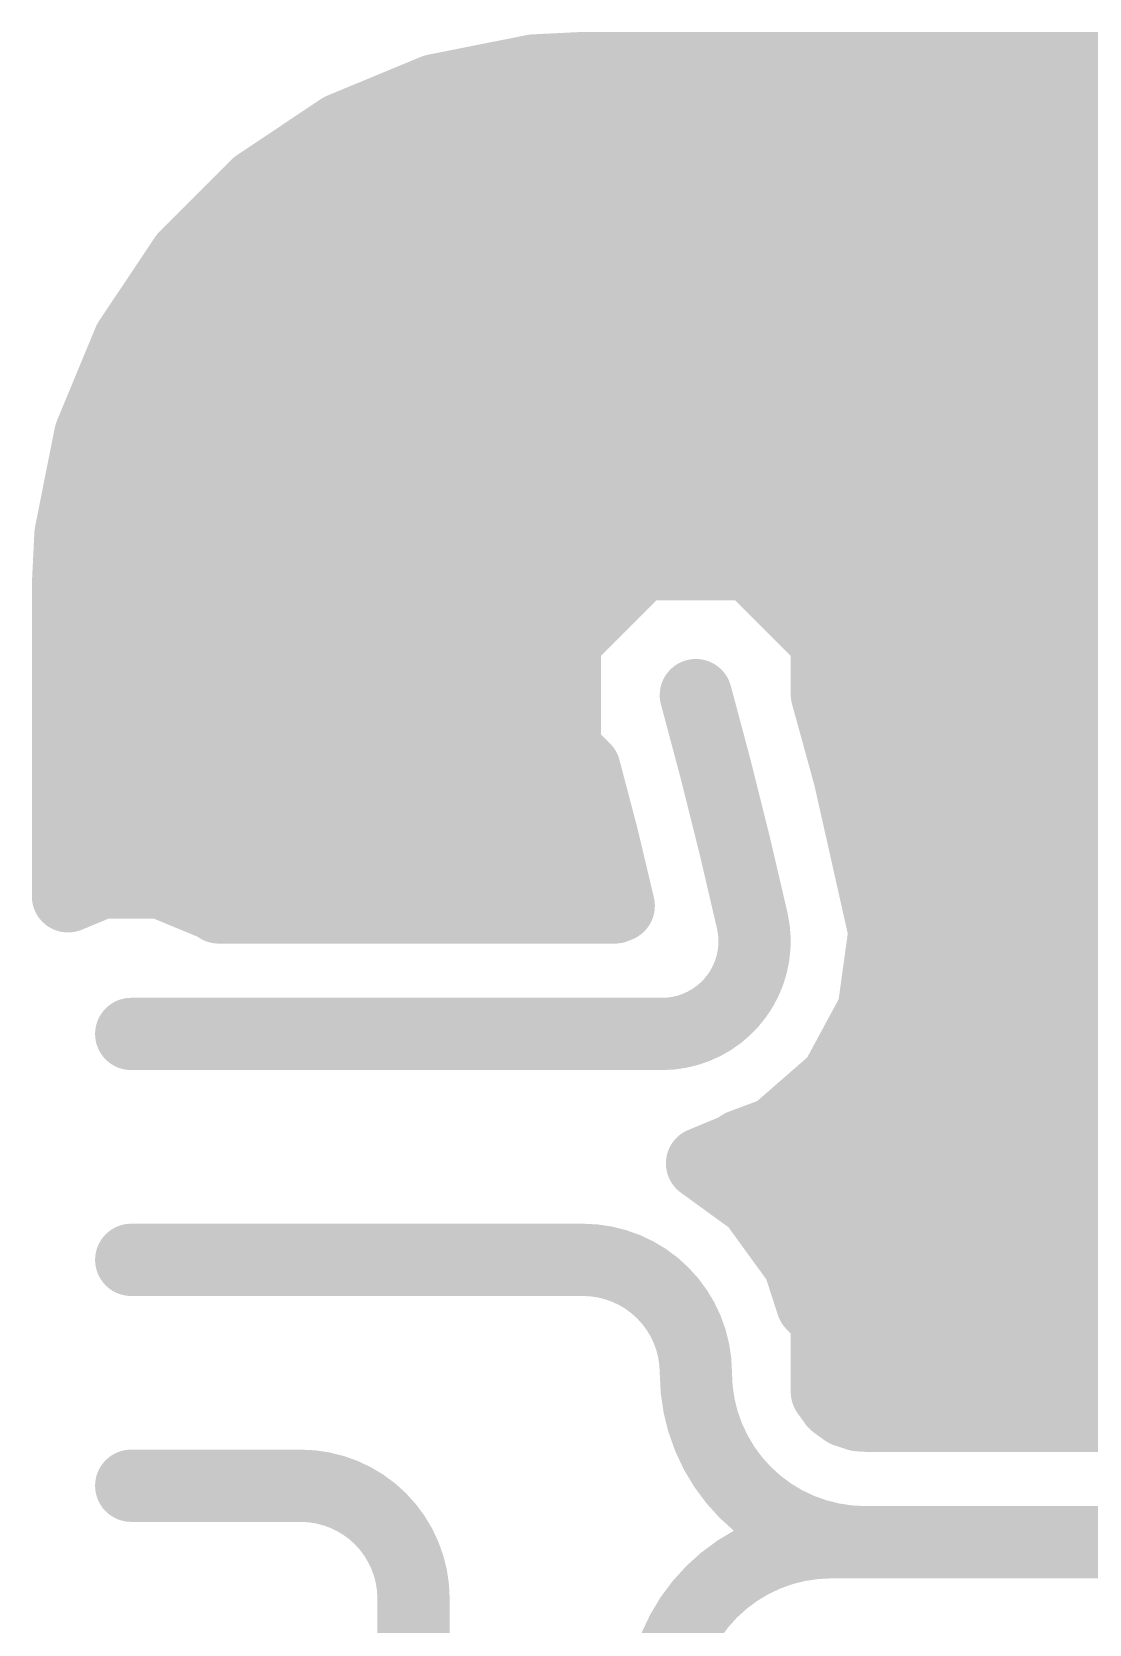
# Model space of a CAD drawing. Extents: x 1.4 to 45.2, y 2.7 to 35.4.
# Drawn here: x 1.42 to 13.31, y 17.49 to 35.4 of the extents above; entities that cross this region are included whole.
import ezdxf

# ---------------------------------------------------------------- set-up
doc = ezdxf.new("R2010")
doc.units = 0
doc.layers.add('1', color=22, linetype='CONTINUOUS')

msp = doc.modelspace()

# ---------------------------------------------------------------- linework, layer by layer
at = {"layer": '1', "const_width": 0.8128}
for points in [[(5.9529, 34.741), (7.0702, 34.9632)], [(7.0057, 34.9504), (26.8287, 34.9504)], [(7.0702, 34.9632), (7.6398, 34.9912)], [(7.6398, 34.9912), (26.8695, 34.9912)], [(4.9005, 34.305), (5.9529, 34.741)], [(3.9533, 33.6722), (4.9005, 34.305)], [(4.6499, 34.1376), (26.2979, 34.1376)], [(3.1478, 32.8667), (3.9533, 33.6722)], [(3.606, 33.3248), (26.2382, 33.3248)], [(2.515, 31.9195), (3.1478, 32.8667)], [(2.9108, 32.512), (26.6763, 32.512)], [(2.079, 30.8671), (2.515, 31.9195)], [(2.4237, 31.6992), (29.0576, 31.6992)], [(1.8568, 29.7498), (2.079, 30.8671)], [(2.087, 30.8864), (27.4249, 30.8864)], [(1.9212, 30.0736), (26.4149, 30.0736)], [(1.8288, 29.1802), (1.8568, 29.7498)], [(8.2798, 29.4132), (7.4168, 28.5502)], [(9.5002, 29.4132), (8.2798, 29.4132)], [(10.3632, 28.5502), (9.5002, 29.4132)], [(1.8288, 25.6774), (1.8288, 29.1802)], [(1.8328, 29.2608), (8.1274, 29.2608)], [(9.6526, 29.2608), (20.8274, 29.2608)], [(1.8288, 28.448), (7.4168, 28.448)], [(7.4168, 28.5502), (7.4168, 27.3298)], [(10.3632, 27.9477), (10.3632, 28.5502)], [(10.3632, 28.448), (20.1168, 28.448)], [(10.6179, 27.0226), (10.3632, 27.9477)], [(1.8288, 27.6352), (7.4168, 27.6352)], [(10.4492, 27.6352), (20.1168, 27.6352)], [(7.4168, 27.3298), (7.6377, 27.1088)], [(7.6377, 27.1088), (7.8426, 26.3288)], [(10.9127, 25.7122), (10.6179, 27.0226)], [(10.6179, 27.0226), (10.6179, 27.0226)], [(1.8288, 26.8224), (7.713, 26.8224)], [(10.6629, 26.8224), (20.3922, 26.8224)], [(7.8426, 26.3288), (8.0227, 25.5703)], [(1.8288, 26.0096), (7.9184, 26.0096)], [(10.8458, 26.0096), (20.9364, 26.0096)], [(2.2015, 25.8318), (1.8288, 25.6774)], [(2.8785, 25.8318), (2.2015, 25.8318)], [(3.504, 25.5727), (2.8785, 25.8318)], [(3.5243, 25.5524), (3.504, 25.5727)], [(8.0227, 25.5703), (7.9794, 25.5524)], [(10.9748, 25.4362), (10.9127, 25.7122)], [(7.9794, 25.5524), (3.5243, 25.5524)], [(11.0107, 25.2768), (10.9748, 25.4362)], [(10.9748, 25.4362), (10.9748, 25.4362)], [(10.8887, 24.3925), (11.0107, 25.2768)], [(10.9996, 25.1968), (14.3996, 25.1968)], [(11.0107, 25.2768), (11.0107, 25.2768)], [(10.4642, 23.6072), (10.8887, 24.3925)], [(10.8841, 24.384), (14.0221, 24.384)], [(10.8887, 24.3925), (10.8887, 24.3925)], [(2.54, 24.13), (8.509, 24.13)], [(9.7913, 23.0207), (10.4642, 23.6072)], [(10.4642, 23.6072), (10.4642, 23.6072)], [(10.4642, 23.6072), (10.4642, 23.6072)], [(10.4229, 23.5712), (14.1007, 23.5712)], [(9.3682, 22.8441), (9.3972, 22.8731)], [(9.3972, 22.8731), (9.7913, 23.0207)], [(9.7913, 23.0207), (9.7913, 23.0207)], [(8.9595, 22.6748), (9.3682, 22.8441)], [(9.1613, 22.7584), (14.7599, 22.7584)], [(9.5475, 22.2475), (8.9595, 22.6748)], [(10.0488, 21.5576), (9.5475, 22.2475)], [(9.5475, 22.2475), (9.5475, 22.2475)], [(9.5475, 22.2475), (9.5475, 22.2475)], [(9.7669, 21.9456), (20.1676, 21.9456)], [(2.54, 21.59), (7.62, 21.59)], [(10.1995, 21.0939), (10.0488, 21.5576)], [(10.0488, 21.5576), (10.0488, 21.5576)], [(10.1869, 21.1328), (20.1676, 21.1328)], [(10.3632, 20.9302), (10.1995, 21.0939)], [(10.3632, 20.1064), (10.3632, 20.9302)], [(10.3632, 20.32), (20.1168, 20.32)], [(10.365, 20.1009), (10.3632, 20.1064)], [(10.4537, 19.9787), (10.365, 20.1009)], [(10.5759, 19.89), (10.4537, 19.9787)], [(10.7195, 19.8433), (10.5759, 19.89)], [(10.795, 19.8374), (10.7195, 19.8433)], [(20.1168, 19.8374), (10.795, 19.8374)], [(2.54, 19.05), (4.445, 19.05)], [(10.414, 18.415), (10.795, 18.415)], [(10.795, 18.415), (22.86, 18.415)], [(5.715, 17.78), (5.715, 13.335)]]:
    msp.add_lwpolyline(points, dxfattribs=at)
at = {"layer": '1'}
for points, const_width in [([(7.0057, 35.1536, 1), (7.0057, 34.7472)], 0.4064), ([(7.0602, 35.1662, 1), (7.0802, 34.7603)], 0.4064), ([(7.1098, 34.7639, 1), (7.0306, 35.1625)], 0.4064), ([(7.6398, 35.1944, 1), (7.6398, 34.788)], 0.4064), ([(7.6497, 34.7882, 1), (7.6298, 35.1942)], 0.4064), ([(5.9133, 34.9403, 1), (5.9926, 34.5417)], 0.4064), ([(6.0307, 34.5532, 1), (5.8752, 34.9287)], 0.4064), ([(4.8227, 34.4928, 1), (4.9783, 34.1173)], 0.4064), ([(5.0134, 34.1361, 1), (4.7876, 34.474)], 0.4064), ([(4.6499, 34.3408, 1), (4.6499, 33.9344)], 0.4064), ([(3.8404, 33.8411, 1), (4.0662, 33.5032)], 0.4064), ([(4.097, 33.5285, 1), (3.8096, 33.8159)], 0.4064), ([(3.606, 33.528, 1), (3.606, 33.1216)], 0.4064), ([(3.0041, 33.0104, 1), (3.2915, 32.723)], 0.4064), ([(3.3168, 32.7538, 1), (2.9789, 32.9796)], 0.4064), ([(2.9108, 32.7152, 1), (2.9108, 32.3088)], 0.4064), ([(2.346, 32.0324, 1), (2.6839, 31.8066)], 0.4064), ([(2.7027, 31.8417, 1), (2.3272, 31.9973)], 0.4064), ([(2.4237, 31.9024, 1), (2.4237, 31.496)], 0.4064), ([(2.2783, 30.8274, 1), (1.8797, 30.9067)], 0.4064), ([(2.087, 31.0896, 1), (2.087, 30.6832)], 0.4064), ([(1.8913, 30.9448, 1), (2.2667, 30.7893)], 0.4064), ([(1.9212, 30.2768, 1), (1.9212, 29.8704)], 0.4064), ([(2.0597, 29.7398, 1), (1.6538, 29.7598)], 0.4064), ([(1.6575, 29.7894, 1), (2.0561, 29.7102)], 0.4064), ([(8.2798, 29.6164, 1), (8.2798, 29.21)], 0.4064), ([(8.4235, 29.2695, 1), (8.1361, 29.5569)], 0.4064), ([(9.6439, 29.5569, 1), (9.3565, 29.2695)], 0.4064), ([(9.5002, 29.21, 1), (9.5002, 29.6164)], 0.4064), ([(2.032, 29.1802, 1), (1.6256, 29.1802)], 0.4064), ([(1.8328, 29.464, 1), (1.8328, 29.0576)], 0.4064), ([(8.1274, 29.0576, 1), (8.1274, 29.464)], 0.4064), ([(9.6526, 29.464, 1), (9.6526, 29.0576)], 0.4064), ([(1.6258, 29.1902, 1), (2.0318, 29.1703)], 0.4064), ([(1.8288, 28.6512, 1), (1.8288, 28.2448)], 0.4064), ([(7.62, 28.5502, 1), (7.2136, 28.5502)], 0.4064), ([(7.2731, 28.6939, 1), (7.5605, 28.4065)], 0.4064), ([(7.4168, 28.2448, 1), (7.4168, 28.6512)], 0.4064), ([(10.5664, 28.5502, 1), (10.16, 28.5502)], 0.4064), ([(10.3632, 28.6512, 1), (10.3632, 28.2448)], 0.4064), ([(10.2195, 28.4065, 1), (10.5069, 28.6939)], 0.4064), ([(9.525, 25.4, 0.0118), (8.89, 27.94)], 0.8128), ([(9.0859, 27.9939, 1), (8.6941, 27.8861)], 0.4064), ([(10.5591, 28.0016, 1), (10.1673, 27.8938)], 0.4064), ([(10.16, 27.9477, 1), (10.5664, 27.9477)], 0.4064), ([(1.8288, 27.8384, 1), (1.8288, 27.432)], 0.4064), ([(7.4168, 27.432, 1), (7.4168, 27.8384)], 0.4064), ([(10.4492, 27.8384, 1), (10.4492, 27.432)], 0.4064), ([(7.5605, 27.4735, 1), (7.2731, 27.1861)], 0.4064), ([(7.2136, 27.3298, 1), (7.62, 27.3298)], 0.4064), ([(7.8343, 27.1604, 1), (7.4412, 27.0572)], 0.4064), ([(7.4941, 26.9652, 1), (7.7814, 27.2525)], 0.4064), ([(10.8161, 27.0672, 1), (10.4196, 26.978)], 0.4064), ([(10.8211, 27.0226, 1), (10.4147, 27.0226)], 0.4064), ([(1.8288, 27.0256, 1), (1.8288, 26.6192)], 0.4064), ([(7.713, 26.6192, 1), (7.713, 27.0256)], 0.4064), ([(10.4147, 27.0226, 1), (10.8211, 27.0226)], 0.4064), ([(10.422, 26.9687, 1), (10.8138, 27.0765)], 0.4064), ([(10.6629, 27.0256, 1), (10.6629, 26.6192)], 0.4064), ([(8.0403, 26.3757, 1), (7.6449, 26.2818)], 0.4064), ([(7.6461, 26.2772, 1), (8.0391, 26.3804)], 0.4064), ([(1.8288, 26.2128, 1), (1.8288, 25.8064)], 0.4064), ([(7.9184, 25.8064, 1), (7.9184, 26.2128)], 0.4064), ([(10.8458, 26.2128, 1), (10.8458, 25.8064)], 0.4064), ([(2.2015, 26.035, 1), (2.2015, 25.6286)], 0.4064), ([(2.2793, 25.6441, 1), (2.1237, 26.0195)], 0.4064), ([(2.9563, 26.0195, 1), (2.8007, 25.6441)], 0.4064), ([(2.8785, 25.6286, 1), (2.8785, 26.035)], 0.4064), ([(1.751, 25.8652, 1), (1.9066, 25.4897)], 0.4064), ([(3.6477, 25.7164, 1), (3.3603, 25.429)], 0.4064), ([(3.4262, 25.385, 1), (3.5818, 25.7604)], 0.4064), ([(8.1005, 25.3826, 1), (7.9449, 25.7581)], 0.4064), ([(11.111, 25.7568, 1), (10.7145, 25.6676)], 0.4064), ([(1.6256, 25.6774, 1), (2.032, 25.6774)], 0.4064), ([(3.5243, 25.7556, 1), (3.5243, 25.3492)], 0.4064), ([(3.3806, 25.4087, 1), (3.668, 25.6961)], 0.4064), ([(7.9016, 25.7401, 1), (8.0571, 25.3647)], 0.4064), ([(7.825, 25.5234, 1), (8.2204, 25.6173)], 0.4064), ([(7.9794, 25.3492, 1), (7.9794, 25.7556)], 0.4064), ([(8.509, 24.13, 0.4806), (9.525, 25.4)], 0.8128), ([(9.7232, 25.4446, 1), (9.3268, 25.3554)], 0.4064), ([(10.7145, 25.6676, 1), (11.111, 25.7568)], 0.4064), ([(11.1731, 25.4808, 1), (10.7766, 25.3916)], 0.4064), ([(11.178, 25.4362, 1), (10.7716, 25.4362)], 0.4064), ([(9.3268, 25.3554, 1), (9.7232, 25.4446)], 0.4064), ([(10.7716, 25.4362, 1), (11.178, 25.4362)], 0.4064), ([(10.7766, 25.3916, 1), (11.1731, 25.4808)], 0.4064), ([(10.9996, 25.4, 1), (10.9996, 24.9936)], 0.4064), ([(11.2139, 25.2768, 1), (10.8075, 25.2768)], 0.4064), ([(11.212, 25.249, 1), (10.8094, 25.3046)], 0.4064), ([(10.8075, 25.2768, 1), (11.2139, 25.2768)], 0.4064), ([(10.8124, 25.2322, 1), (11.2089, 25.3214)], 0.4064), ([(10.8841, 24.5872, 1), (10.8841, 24.1808)], 0.4064), ([(11.0919, 24.3925, 1), (10.6855, 24.3925)], 0.4064), ([(11.0674, 24.2959, 1), (10.7099, 24.4891)], 0.4064), ([(2.54, 24.3332, 1), (2.54, 23.9268)], 0.4064), ([(8.509, 24.3332, 1), (8.509, 23.9268)], 0.4064), ([(8.509, 23.9268, 1), (8.509, 24.3332)], 0.4064), ([(10.6874, 24.4203, 1), (11.09, 24.3647)], 0.4064), ([(10.6855, 24.3925, 1), (11.0919, 24.3925)], 0.4064), ([(10.4642, 23.8104, 1), (10.4642, 23.404)], 0.4064), ([(10.6674, 23.6072, 1), (10.261, 23.6072)], 0.4064), ([(10.5977, 23.454, 1), (10.3307, 23.7604)], 0.4064), ([(10.4642, 23.404, 1), (10.4642, 23.8104)], 0.4064), ([(10.4229, 23.7744, 1), (10.4229, 23.368)], 0.4064), ([(10.2855, 23.7038, 1), (10.643, 23.5106)], 0.4064), ([(10.261, 23.6072, 1), (10.6674, 23.6072)], 0.4064), ([(9.5409, 22.7295, 1), (9.2535, 23.0168)], 0.4064), ([(9.7913, 23.2239, 1), (9.7913, 22.8175)], 0.4064), ([(9.6578, 23.1739, 1), (9.9248, 22.8676)], 0.4064), ([(9.8625, 22.8305, 1), (9.72, 23.211)], 0.4064), ([(9.7913, 22.8175, 1), (9.7913, 23.2239)], 0.4064), ([(9.1613, 22.9616, 1), (9.1613, 22.5552)], 0.4064), ([(9.2245, 22.9878, 1), (9.5119, 22.7004)], 0.4064), ([(9.3259, 23.0634, 1), (9.4685, 22.6828)], 0.4064), ([(9.446, 22.6564, 1), (9.2904, 23.0319)], 0.4064), ([(9.0789, 22.8392, 1), (8.84, 22.5104)], 0.4064), ([(8.8817, 22.8625, 1), (9.0372, 22.4871)], 0.4064), ([(9.7507, 22.2475, 1), (9.3443, 22.2475)], 0.4064), ([(9.5475, 22.4507, 1), (9.5475, 22.0443)], 0.4064), ([(9.7119, 22.367, 1), (9.3832, 22.1281)], 0.4064), ([(9.4281, 22.0832, 1), (9.667, 22.4119)], 0.4064), ([(9.5475, 22.0443, 1), (9.5475, 22.4507)], 0.4064), ([(9.3443, 22.2475, 1), (9.7507, 22.2475)], 0.4064), ([(9.7669, 22.1488, 1), (9.7669, 21.7424)], 0.4064), ([(2.54, 21.7932, 1), (2.54, 21.3868)], 0.4064), ([(8.89, 20.32, 0.4142), (7.62, 21.59)], 0.8128), ([(7.62, 21.7932, 1), (7.62, 21.3868)], 0.4064), ([(7.62, 21.3868, 1), (7.62, 21.7932)], 0.4064), ([(10.252, 21.5576, 1), (9.8456, 21.5576)], 0.4064), ([(10.2421, 21.6203, 1), (9.8556, 21.4948)], 0.4064), ([(9.8845, 21.4381, 1), (10.2132, 21.677)], 0.4064), ([(9.8456, 21.5576, 1), (10.252, 21.5576)], 0.4064), ([(10.1869, 21.336, 1), (10.1869, 20.9296)], 0.4064), ([(10.3432, 21.2376, 1), (10.0558, 20.9502)], 0.4064), ([(10.0062, 21.0311, 1), (10.3927, 21.1567)], 0.4064), ([(10.5664, 20.9302, 1), (10.16, 20.9302)], 0.4064), ([(10.2195, 20.7865, 1), (10.5069, 21.0739)], 0.4064), ([(8.89, 20.32, 0.4142), (10.795, 18.415)], 0.8128), ([(9.0932, 20.32, 1), (8.6868, 20.32)], 0.4064), ([(10.3632, 20.5232, 1), (10.3632, 20.1168)], 0.4064), ([(8.6868, 20.32, 1), (9.0932, 20.32)], 0.4064), ([(10.5564, 20.1693, 1), (10.1699, 20.0436)], 0.4064), ([(10.5294, 20.2203, 1), (10.2006, 19.9815)], 0.4064), ([(10.16, 20.1064, 1), (10.5664, 20.1064)], 0.4064), ([(10.1717, 20.0381, 1), (10.5582, 20.1637)], 0.4064), ([(10.5732, 20.1431, 1), (10.3343, 19.8144)], 0.4064), ([(10.2894, 19.8593, 1), (10.6181, 20.0982)], 0.4064), ([(10.6387, 20.0833, 1), (10.5131, 19.6967)], 0.4064), ([(10.4565, 19.7256, 1), (10.6953, 20.0544)], 0.4064), ([(10.7354, 20.0459, 1), (10.7036, 19.6408)], 0.4064), ([(10.795, 20.0406, 1), (10.795, 19.6342)], 0.4064), ([(10.6567, 19.6501, 1), (10.7823, 20.0366)], 0.4064), ([(10.779, 19.6348, 1), (10.8109, 20.04)], 0.4064), ([(2.54, 19.2532, 1), (2.54, 18.8468)], 0.4064), ([(5.715, 17.78, 0.4142), (4.445, 19.05)], 0.8128), ([(4.445, 19.2532, 1), (4.445, 18.8468)], 0.4064), ([(4.445, 18.8468, 1), (4.445, 19.2532)], 0.4064), ([(10.414, 18.415, 0.4142), (8.509, 16.51)], 0.8128), ([(10.414, 18.6182, 1), (10.414, 18.2118)], 0.4064), ([(10.414, 18.2118, 1), (10.414, 18.6182)], 0.4064), ([(10.795, 18.6182, 1), (10.795, 18.2118)], 0.4064), ([(10.795, 18.2118, 1), (10.795, 18.6182)], 0.4064), ([(10.795, 18.2118, 1), (10.795, 18.6182)], 0.4064), ([(5.9182, 17.78, 1), (5.5118, 17.78)], 0.4064), ([(5.5118, 17.78, 1), (5.9182, 17.78)], 0.4064)]:
    msp.add_lwpolyline(points, format="xyb", dxfattribs=dict(at, const_width=const_width))

doc.saveas('drawing.dxf')
